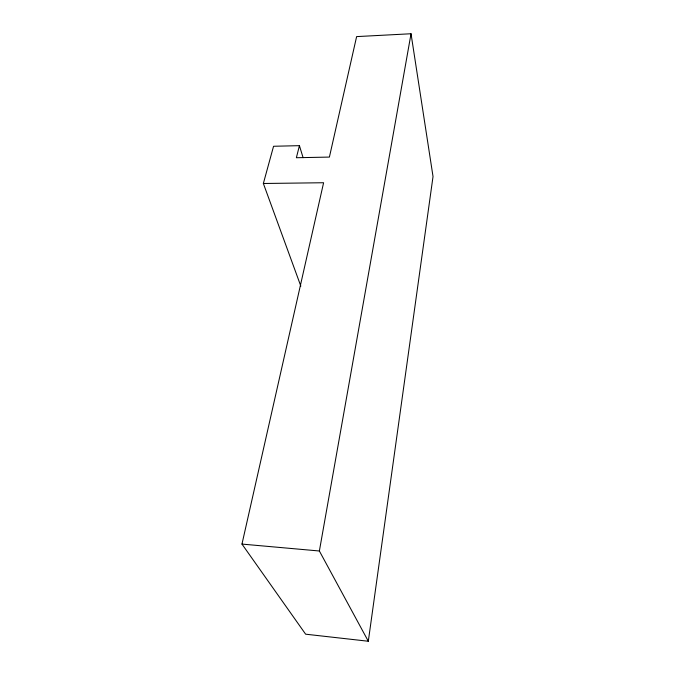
<?xml version="1.0" encoding="UTF-8"?>
<svg xmlns="http://www.w3.org/2000/svg" width="675" height="675" viewBox="0 0 675 675"><rect width="100%" height="100%" fill="white"/><g stroke="black" fill="none" stroke-linecap="round" stroke-linejoin="round"><path stroke-width="1.01" d="M263.36 183.49L323.603 182.739L241.971 544.084L305.632 634.188L368.314 641.25L433.029 176.555L411.033 33.75L356.619 36.602L329.4 157.081L296.376 157.731L299.422 145.665L273.561 146.264L263.36 183.49L300.839 286.141M368.314 641.25L319.376 550.994L411.033 33.75M241.971 544.084L319.376 550.994M299.422 145.665L303.1 157.68"/></g></svg>
